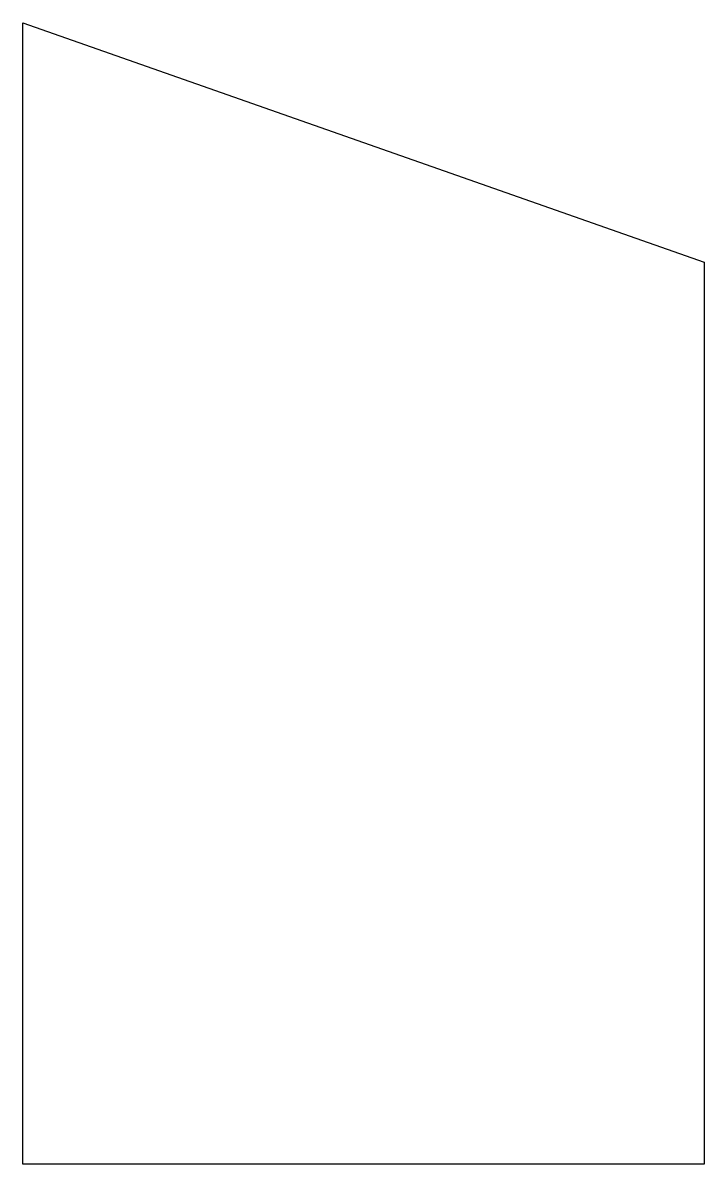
# Model space of a CAD drawing. Header units: metres. Extents: x -117196 to -109076, y 77058 to 90650.
import ezdxf

# ---------------------------------------------------------------- set-up
doc = ezdxf.new("R2010")
doc.units = ezdxf.units.M

msp = doc.modelspace()

# ---------------------------------------------------------------- linework, layer by layer
msp.add_lwpolyline([(-117196, 90650), (-109076, 87799), (-109076, 77058), (-117196, 77058)], close=True)

doc.saveas('drawing.dxf')
